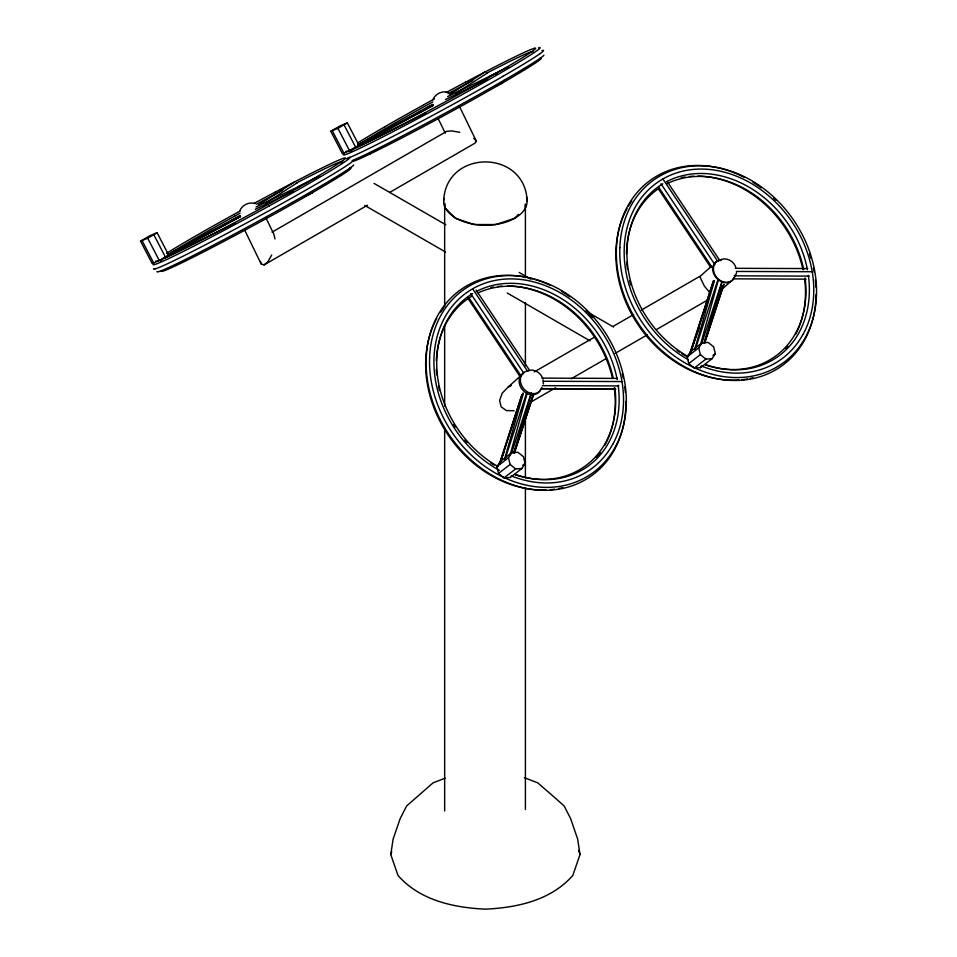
<?xml version="1.0" encoding="UTF-8"?>
<svg xmlns="http://www.w3.org/2000/svg" width="957" height="957" viewBox="0 0 957 957"><rect width="100%" height="100%" fill="white"/><g stroke="black" fill="none" stroke-linecap="round" stroke-linejoin="round"><path stroke-width="1.44" d="M444.658 203.315L444.658 207.49L455.472 218.304L474.217 224.548L495.846 224.548L514.591 218.304L518.515 214.368M525.405 207.49L525.405 204.702M443.653 201.126C445.507 148.873 525.273 148.873 527.14 201.126M524.376 777.694L537.702 782.838L553.744 796.702L564.163 805.985L570.623 818.618L577.645 839.002L580.026 854.517L572.812 875.428C550.933 900.393 517.187 907.667 485.39 909.15C453.594 907.667 419.848 900.393 397.968 875.428L390.767 854.517L393.148 839.002L400.17 818.618L406.629 805.985L433.078 782.838L445.077 778.208M510.177 454.647L527.187 393.148M700.416 344.819L718.205 280.461M504.638 458.834L523.383 393.303M694.866 349.006L714.436 280.628M513.825 452.948L531.458 393.231M704.065 343.12L722.116 281.98M500.009 463.344L521.828 395.157M690.236 353.516L713.42 281.071M499.339 463.906L521.792 395.026M500.487 462.028L522.929 393.136M505.093 459.001L526.625 392.932M511.457 453.558L531.159 393.112M514.22 452.278L515.596 448.067M516.505 445.256L532.547 396.054M514.447 453.199L533.683 394.164M689.112 355.49L713.396 280.987M690.715 352.188L714.078 280.497M695.32 349.173L717.774 280.281M701.684 343.73L721.841 281.872M704.914 341.051L722.774 286.215M704.675 343.372L723.923 284.337M514.399 452.147L533.145 395.624M704.639 342.319L723.851 284.385M390.767 854.517L391.724 851.73M735.287 276.274L736.543 272.721M499.614 464.025L504.1 451.525M689.853 354.198L699.304 327.796M720.908 290.258L722.439 286.095M271.692 254.993L267.96 261.668L264.084 264.922L261.117 263.893L244.908 230.577M239.836 210.815C242.145 204.906 249.227 201.568 255.244 203.626M432.971 99.672C435.291 93.762 442.361 90.425 448.378 92.482M496.898 466.693L500.128 461.657L511.72 452.673L517.916 452.278L523.455 456.752L525.082 463.475L521.852 468.511L510.26 477.495L504.064 477.89L498.537 473.416L496.898 466.693L508.49 457.709L511.72 452.673M687.138 356.865L690.356 351.829L701.959 342.845L708.144 342.439L713.683 346.913L715.31 353.647L712.092 358.684L700.488 367.667L694.292 368.062L688.765 363.588L687.138 356.865L698.73 347.881L701.959 342.845M700.488 367.667L701.78 365.646M495.822 74.67L497.365 72.636L447.625 96.525M459.324 106.155L476.43 141.313L474.887 143.227L389.535 192.501M711.577 266.082L700.835 275.748L641.405 310.068M720.968 290.21L730.646 281.502M498.537 473.416L510.129 464.444L508.49 457.709M504.064 477.89L515.656 468.918L521.852 468.511M522.761 465.269L525.082 463.475M688.765 363.588L700.357 354.616L698.73 347.881M694.292 368.062L705.895 359.09L712.092 358.684M712.989 355.442L715.31 353.647M140.535 241.104L149.95 235.661L157.115 232.73L168.719 255.1L159.293 260.543L147.701 238.173L140.535 241.104L152.127 263.474L158.18 261.058M147.701 238.173L157.115 232.73M330.763 131.276L340.19 125.834L347.355 122.903L358.947 145.273L349.52 150.716L342.355 153.634L330.763 131.276L337.929 128.346L347.355 122.903M258.366 205.085L294.696 181.842M265.651 203.004L297.46 182.655M296.826 188.086L299.326 186.495M449.85 94.456L484.936 72.002M455.879 93.176L487.699 72.816M485.809 79.06L488.309 77.457M272.063 232.156L446.811 131.265L452.111 130.953L459.755 132.329M264.084 264.922L367.548 205.193M510.918 385.396L508.334 386.891L502.234 393.16L499.602 400.469L501.145 406.857L506.456 410.601L514.1 410.709M534.173 371.974L594.895 336.912M612.982 326.469L633.654 314.542M531.075 401.928L555.622 387.752M571.126 378.805L606.008 358.672M615.052 353.444L647.351 334.794M656.394 329.579L708.072 299.744M412.18 116.24L431.667 105.222M212.861 231.211L215.457 229.74M223.244 225.338L225.852 223.866M228.448 222.395L240.135 215.792M358.026 144.722L432.851 104.289M352.032 149.352L433.413 105.378M167.798 254.55L239.992 215.54M164.425 257.768L240.554 216.629M358.097 144.854L433.354 105.258M167.87 254.682L240.482 216.485M352.128 149.543L425.674 113.046M164.568 258.043L235.446 222.885M445.46 99.504L487.017 79.551M495.905 86.082L502.473 82.924M256.045 206.999L307.137 182.476M255.22 209.332L292.758 191.316M303.034 197.178L312.245 192.752M510.978 385.707L508.334 386.891L523.335 373.374A12.285 9.965 48 0 0 523.563 390.97A12.285 9.965 48 0 0 540.466 389.774M720.322 259.861C726.327 256.978 733.971 261.153 735.777 267.338M735.323 268.295L807.708 268.57M736.364 271.441L812.194 271.728M734.079 275.831L809.203 276.106M733.062 278.834L806.093 279.169M542.129 378.111L617.48 378.398M543.157 381.257L621.954 381.556M542.38 385.659L618.964 385.946M541.351 388.662L615.172 388.937M541.423 388.721L615.853 388.997M530.74 370C535.944 370.084 541.172 373.386 542.655 378.529M374.043 183.385L445.783 224.751M364.761 205.432L445.567 252.038M519.125 272.446L530.764 279.181M585.684 310.917L613.557 327.031M507.246 293.009L590.038 340.859M700.357 354.616L705.895 359.09M510.129 464.444L515.656 468.918M710.082 292.938L704.34 286.083L700.081 277.207M473.799 138.31L476.43 141.313M667.161 181.507L720.023 260.818M662.878 178.971L717.894 261.536M661 183.804L714.843 264.599M658.643 187.165L712.319 267.697M658.488 189.031L710.919 267.721M476.108 290.091L529.783 370.646M472.638 288.811L527.666 371.376M470.772 293.632L523.79 373.182M468.416 296.993L521.254 376.28M467.435 297.627L519.866 376.316M344.125 125.02L355.717 147.378M337.929 128.346L349.52 150.716M332.39 130.93L343.994 153.299M153.898 234.848L165.489 257.218M142.162 240.757L153.754 263.127M438.139 118.524L445.268 133.179M266.094 218.208L273.75 233.939L275.03 238.975M578.578 850.342L580.026 854.517M260.471 261.369L261.117 263.893M543.157 379.845L543.42 383.913M525.405 203.961L525.405 277.697M525.405 302.544L525.405 365.825M525.405 417.563L525.405 477.854M525.405 487.771L525.405 809.478M444.658 203.961L444.658 307.03M444.658 325.488L444.658 406.163M444.658 428.569L444.658 810.974M630.866 285.102A101.717 82.972 55.7 0 1 629.706 280.784M627.493 269.336A101.717 82.972 55.7 0 1 626.739 262.242M626.488 253.82A101.717 82.972 55.7 0 1 626.56 251.057A102.71 83.785 55.7 0 1 636.62 213.076A101.717 82.972 55.7 0 1 659.194 188.206M627.002 208.614A112.615 91.86 55.7 0 0 615.961 250.267A111.562 91.011 55.7 0 0 635.065 320.033A111.562 91.011 55.7 0 0 668.799 357.368A112.615 91.86 55.7 0 0 710.309 377.405A111.562 91.011 55.7 0 0 739.079 379.977M662.818 183.816A103.404 84.348 55.7 0 0 637.242 210.755A104.409 85.173 55.7 0 0 627.014 249.37A103.404 84.348 55.7 0 0 644.719 314.052A103.404 84.348 55.7 0 0 675.989 348.659A104.409 85.173 55.7 0 0 688.31 356.734M628.486 205.994A111.562 91.011 55.7 0 1 631.752 200.946M666.873 183.78A101.717 82.972 55.7 0 1 719.831 178.959A102.71 83.785 55.7 0 1 757.693 197.226A101.717 82.972 55.7 0 1 788.448 231.271A101.717 82.972 55.7 0 1 803.713 269.491M666.455 181.758A103.404 84.348 55.7 0 1 721.829 176.076A104.409 85.173 55.7 0 1 760.325 194.654A103.404 84.348 55.7 0 1 791.595 229.261A103.404 84.348 55.7 0 1 807.433 269.754M681.085 177.763A103.404 84.348 55.7 0 1 685.2 177.021M689.399 176.495A103.404 84.348 55.7 0 1 693.658 176.196M697.916 176.136A103.404 84.348 55.7 0 1 717.953 178.72A104.409 85.173 55.7 0 1 756.437 197.298A103.404 84.348 55.7 0 1 787.707 231.905A103.404 84.348 55.7 0 1 802.995 269.659M744.367 177.38A114.314 93.248 55.7 0 0 720.238 168.312A113.261 92.386 55.7 0 0 656.933 176.016A113.261 92.386 55.7 0 0 627.625 206.293A114.314 93.248 55.7 0 0 616.416 248.569A113.261 92.386 55.7 0 0 635.807 319.411A113.261 92.386 55.7 0 0 670.044 357.296A114.314 93.248 55.7 0 0 712.187 377.644M752.956 182.225A114.314 93.248 55.7 0 1 761.234 187.811M773.639 198.159A113.261 92.386 55.7 0 1 775.78 200.216M805.136 278.044A101.717 82.972 55.7 0 1 805.866 294.9A102.71 83.785 55.7 0 1 795.805 332.892A101.717 82.972 55.7 0 1 769.476 360.083A101.717 82.972 55.7 0 1 714.006 367.332M808.354 275.365A103.404 84.348 55.7 0 1 809.287 293.943A104.409 85.173 55.7 0 1 799.071 332.558A103.404 84.348 55.7 0 1 772.299 360.203A103.404 84.348 55.7 0 1 714.484 367.237A104.409 85.173 55.7 0 1 705.177 364.461M804.67 279.444A103.404 84.348 55.7 0 1 805.411 296.586A104.409 85.173 55.7 0 1 795.829 333.993M809.55 254.143A113.261 92.386 55.7 0 1 810.89 258.342M813.426 268.247A113.261 92.386 55.7 0 1 814.263 272.494M815.328 279.803A113.261 92.386 55.7 0 1 815.95 287.196M816.082 294.505A113.261 92.386 55.7 0 1 816.01 297.376A114.314 93.248 55.7 0 1 804.813 339.663A113.261 92.386 55.7 0 1 775.505 369.94A113.261 92.386 55.7 0 1 712.187 377.632M803.055 334.4A108.512 88.523 55.7 0 0 813.689 294.266A107.483 87.673 55.7 0 0 795.291 227.036A107.483 87.673 55.7 0 0 762.777 191.077A108.512 88.523 55.7 0 0 722.774 171.758A107.483 87.673 55.7 0 0 662.687 179.079A107.483 87.673 55.7 0 0 634.862 207.813A108.512 88.523 55.7 0 0 624.239 247.947A107.483 87.685 55.7 0 0 642.637 315.176A107.483 87.685 55.7 0 0 675.14 351.135A108.512 88.523 55.7 0 0 688.358 359.772M802.911 334.483A107.483 87.673 55.7 0 1 715.142 370.443A108.512 88.523 55.7 0 1 701.349 366.005M787.707 346.374A103.404 84.348 55.7 0 1 785.805 348.635M752.992 377.764A111.562 91.011 55.7 0 1 750.288 378.398M747.537 378.924A111.562 91.011 55.7 0 1 741.926 379.726M712.606 367.01A102.71 83.785 55.7 0 1 705.596 365M685.619 355.956A102.71 83.785 55.7 0 1 681.91 353.695M679.482 352.104A102.71 83.785 55.7 0 1 677.089 350.441M526.541 197.094A41.737 24.092 0 0 1 486.575 225.206A41.737 24.092 0 0 1 443.916 198.446M357.87 142.832A107.483 3.828 -28.6 0 1 384.702 126.838M344.987 154.639A111.562 3.972 -28.6 0 0 416.427 119.398A112.615 4.007 -28.6 0 0 459.36 96.155A111.562 3.972 -28.6 0 0 500.14 73.187A111.562 3.972 -28.6 0 0 536.793 50.781A112.615 4.007 -28.6 0 0 538.528 47.85M346.35 158.73A113.261 4.031 -28.6 0 0 417.982 123.238A114.314 4.067 -28.6 0 0 461.561 99.636A113.261 4.031 -28.6 0 0 502.939 76.333M352.104 160.609A111.562 3.972 -28.6 0 0 420.314 126.515A112.615 4.007 -28.6 0 0 463.236 103.284A111.562 3.972 -28.6 0 0 504.004 80.316M370.072 153.945A107.483 3.828 -28.6 0 0 422.037 127.341A108.512 3.864 -28.6 0 0 463.391 104.947A107.483 3.828 -28.6 0 0 502.664 82.816A107.483 3.828 -28.6 0 0 538.001 61.224A108.512 3.864 -28.6 0 0 539.688 58.401M370.036 153.957A107.483 3.828 -28.6 0 1 353.097 161.35M424.083 104.588A108.512 3.864 -28.6 0 1 434.442 98.894M446.177 92.518A108.512 3.864 -28.6 0 1 465.413 82.206M497.173 72.744A107.483 3.828 -28.6 0 1 457.901 94.863A108.512 3.864 -28.6 0 1 416.558 117.256A107.483 3.828 -28.6 0 1 364.593 143.849A107.483 3.828 -28.6 0 1 347.606 151.266A108.512 3.864 -28.6 0 1 346.183 151.086M497.162 72.744A107.483 3.828 -28.6 0 0 532.511 51.14A108.512 3.864 -28.6 0 0 534.197 48.328M465.317 82.338A107.483 3.828 -28.6 0 1 534.126 48.376M540.167 53.58A113.261 4.031 -28.6 0 1 502.927 76.333M503.98 80.328A111.562 3.972 -28.6 0 0 540.669 57.91A112.615 4.007 -28.6 0 0 543.899 55.171M541.925 50.613A114.314 4.067 -28.6 0 1 540.191 53.568M532.858 51.917A104.409 3.72 -28.6 0 0 531.47 51.75A103.404 3.684 -28.6 0 0 515.117 58.891A103.404 3.684 -28.6 0 0 486.623 73.211M472.818 80.412A103.404 3.684 -28.6 0 0 465.15 84.467A104.409 3.72 -28.6 0 0 448.032 93.642M489.171 76.536A101.717 3.625 -28.6 0 1 508.61 66.679M432.827 101.909A104.409 3.72 -28.6 0 0 425.363 106.012A103.404 3.684 -28.6 0 0 387.597 127.281A103.404 3.684 -28.6 0 0 357.942 145.117M384.654 126.838A107.483 3.828 -28.6 0 1 423.915 104.72M351.949 150.799A104.409 3.72 -28.6 0 1 350.573 150.62M344.891 154.687A112.615 4.007 -28.6 0 1 343.396 154.508M466.896 442.29A101.717 82.972 55.7 0 1 464.97 440.076M455.305 427.001A101.717 82.972 55.7 0 1 453.75 424.513M439.466 390.612A101.717 82.972 55.7 0 1 438.485 386.293M436.751 374.905A101.717 82.972 55.7 0 1 436.344 369.246M436.332 360.885A102.71 83.785 55.7 0 1 446.393 322.904A101.717 82.972 55.7 0 1 471.454 296.455M436.763 318.442A112.615 91.86 55.7 0 0 425.733 360.095A111.562 91.011 55.7 0 0 444.826 429.872A111.562 91.011 55.7 0 0 478.56 467.195A112.615 91.86 55.7 0 0 520.082 487.245A111.562 91.011 55.7 0 0 545.992 489.972M472.579 293.643A103.404 84.348 55.7 0 0 447.015 320.583A104.409 85.173 55.7 0 0 436.787 359.198A103.404 84.348 55.7 0 0 454.491 423.879A103.404 84.348 55.7 0 0 485.761 458.487A104.409 85.173 55.7 0 0 498.083 466.561M440.675 312.018A111.562 91.011 55.7 0 1 443.282 308.357M477.986 292.962A101.717 82.972 55.7 0 1 529.592 288.787A102.71 83.785 55.7 0 1 567.465 307.065A101.717 82.972 55.7 0 1 598.221 341.099A101.717 82.972 55.7 0 1 613.174 377.883M476.227 291.586A103.404 84.348 55.7 0 1 531.602 285.904A104.409 85.173 55.7 0 1 570.085 304.482A103.404 84.348 55.7 0 1 601.355 339.089A103.404 84.348 55.7 0 1 617.193 379.594M490.857 287.59A103.404 84.348 55.7 0 1 493.585 287.076M497.76 286.478A103.404 84.348 55.7 0 1 501.994 286.107M507.688 285.964A103.404 84.348 55.7 0 1 527.714 288.547A104.409 85.173 55.7 0 1 566.209 307.125A103.404 84.348 55.7 0 1 597.479 341.733A103.404 84.348 55.7 0 1 612.456 378.123M550.323 285.342A114.314 93.248 55.7 0 0 530.011 278.14A113.261 92.386 55.7 0 0 466.693 285.844A113.261 92.386 55.7 0 0 437.385 316.121A114.314 93.248 55.7 0 0 426.188 358.408A113.261 92.386 55.7 0 0 445.567 429.238A113.261 92.386 55.7 0 0 479.816 467.124A114.314 93.248 55.7 0 0 521.96 487.472A113.261 92.386 55.7 0 0 585.277 479.768A113.261 92.386 55.7 0 0 614.585 449.491A114.314 93.248 55.7 0 0 625.782 407.215A113.261 92.386 55.7 0 0 625.854 401.426M561.508 291.311A114.314 93.248 55.7 0 1 569.846 296.802M588.675 313.238A113.261 92.386 55.7 0 1 592.61 317.568M614.896 387.872A101.717 82.972 55.7 0 1 615.638 404.727A102.71 83.785 55.7 0 1 605.578 442.72A101.717 82.972 55.7 0 1 579.248 469.911A101.717 82.972 55.7 0 1 522.366 476.837A102.71 83.785 55.7 0 1 515.368 474.828M618.126 385.192A103.404 84.348 55.7 0 1 619.059 403.77A104.409 85.173 55.7 0 1 608.831 442.385A103.404 84.348 55.7 0 1 582.071 470.031A103.404 84.348 55.7 0 1 524.245 477.065A104.409 85.173 55.7 0 1 514.95 474.289M614.238 387.836A103.404 84.348 55.7 0 1 615.184 406.414A104.409 85.173 55.7 0 1 604.956 445.029M622.217 373.828A113.261 92.386 55.7 0 1 623.198 378.075M624.718 386.676A113.261 92.386 55.7 0 1 625.399 392.585M612.827 444.227A108.512 88.523 55.7 0 0 623.45 404.093A107.483 87.673 55.7 0 0 605.051 336.864A107.483 87.673 55.7 0 0 572.549 300.905A108.512 88.523 55.7 0 0 532.547 281.585A107.483 87.673 55.7 0 0 472.459 288.906A107.483 87.673 55.7 0 0 444.634 317.64A108.512 88.523 55.7 0 0 434 357.774A107.483 87.685 55.7 0 0 452.398 425.004A107.483 87.685 55.7 0 0 484.9 460.963A108.512 88.523 55.7 0 0 499.363 470.282M612.683 444.311A107.483 87.673 55.7 0 1 524.903 480.27A108.512 88.523 55.7 0 1 511.122 475.832M600.183 452.649A103.404 84.348 55.7 0 1 596.534 457.35M562.764 487.592A111.562 91.011 55.7 0 1 558.685 488.501M554.51 489.206A111.562 91.011 55.7 0 1 550.275 489.697M494.135 465.054A102.71 83.785 55.7 0 1 490.451 462.733M226.319 227.084A107.483 3.828 -28.6 0 1 174.353 253.689A107.483 3.828 -28.6 0 1 157.379 261.094A108.512 3.864 -28.6 0 1 155.955 260.914M166.53 253.342A107.483 3.828 -28.6 0 1 194.355 236.726A107.483 3.828 -28.6 0 1 233.687 214.547A108.512 3.864 -28.6 0 1 240.135 211.007M154.759 264.467A111.562 3.972 -28.6 0 0 226.199 229.225A112.615 4.019 -28.6 0 0 269.132 205.982M155.225 268.845A113.261 4.031 -28.6 0 0 227.754 233.065A114.314 4.067 -28.6 0 0 271.333 209.463A113.261 4.031 -28.6 0 0 312.724 186.16A113.261 4.031 -28.6 0 0 349.939 163.408A114.314 4.067 -28.6 0 0 353.217 160.62M158.635 271.597A111.562 3.972 -28.6 0 0 230.075 236.355A112.615 4.007 -28.6 0 0 273.008 213.112A111.562 3.972 -28.6 0 0 313.764 190.144A111.562 3.972 -28.6 0 0 350.429 167.738A112.615 4.007 -28.6 0 0 353.671 164.999M226.307 227.096A108.512 3.864 -28.6 0 0 267.685 204.69A107.483 3.828 -28.6 0 0 306.958 182.56A107.483 3.828 -28.6 0 0 342.295 160.967A108.512 3.864 -28.6 0 0 343.958 158.156A107.483 3.828 -28.6 0 0 326.971 165.573A107.483 3.828 -28.6 0 0 275.078 192.166M269.264 205.899A111.562 3.972 -28.6 0 0 346.554 160.609A112.615 4.007 -28.6 0 0 348.3 157.678M312.449 192.644A107.483 3.828 -28.6 0 1 273.164 214.775A108.512 3.864 -28.6 0 1 231.797 237.169A107.483 3.828 -28.6 0 1 179.844 263.761A107.483 3.828 -28.6 0 1 162.869 271.178A108.512 3.864 -28.6 0 1 161.434 270.998M312.437 192.644A107.483 3.828 -28.6 0 0 347.774 171.052A108.512 3.864 -28.6 0 0 349.449 168.229M341.111 163.18A104.409 3.72 -28.6 0 0 341.242 161.577A103.404 3.684 -28.6 0 0 324.878 168.719A103.404 3.684 -28.6 0 0 296.395 183.038M274.922 194.295A103.404 3.684 -28.6 0 1 282.59 190.24M298.931 186.364A101.717 3.625 -28.6 0 1 319.674 175.873M235.135 215.839A104.409 3.72 -28.6 0 1 240.087 213.112M256.476 204.188A104.409 3.72 -28.6 0 1 274.91 194.307M254.49 203.183A108.512 3.864 -28.6 0 1 275.03 192.166M170.585 253.115A103.404 3.684 -28.6 0 1 234.979 215.935M161.721 260.627A104.409 3.72 -28.6 0 1 160.345 260.448M154.663 264.515A112.615 4.007 -28.6 0 1 153.168 264.335M155.13 268.893A114.314 4.067 -28.6 0 1 153.622 268.702M158.527 271.656A112.615 4.007 -28.6 0 1 157.056 271.453M541.865 387.298A12.262 9.965 50.5 0 1 530.357 393.171A12.262 9.965 50.5 0 1 520.369 380.97A12.262 9.965 50.5 0 1 528.42 370.873M735.263 274.743A12.262 9.965 50.5 0 1 724.425 282.207A12.262 9.965 50.5 0 1 713.539 270.269A12.262 9.965 50.5 0 1 721.53 259.682M734.067 277.638A12.285 9.953 48 0 1 715.561 277.028A12.285 9.953 48 0 1 720.812 260.089M619.849 247.612A111.562 91.011 55.7 0 0 638.941 317.389A111.562 91.011 55.7 0 0 672.675 354.712A112.615 91.86 55.7 0 0 714.185 374.761A111.562 91.011 55.7 0 0 776.558 367.177A111.562 91.011 55.7 0 0 805.435 337.343A112.615 91.86 55.7 0 0 816.465 295.689A111.562 91.011 55.7 0 0 797.372 225.924A111.562 90.999 55.7 0 0 763.638 188.589A112.615 91.86 55.7 0 0 722.116 168.552A111.562 91.011 55.7 0 0 659.756 176.136A111.562 91.011 55.7 0 0 630.878 205.958A112.615 91.86 55.7 0 0 619.849 247.612M429.621 357.44A111.562 91.011 55.7 0 0 448.713 427.217A111.562 91.011 55.7 0 0 482.436 464.552A112.615 91.86 55.7 0 0 523.957 484.589A111.562 91.011 55.7 0 0 586.33 477.005A111.562 91.011 55.7 0 0 615.195 447.17A112.615 91.86 55.7 0 0 626.237 405.529A111.562 91.011 55.7 0 0 607.145 335.751A111.562 91.011 55.7 0 0 573.41 298.428A112.615 91.86 55.7 0 0 531.889 278.379A111.562 91.011 55.7 0 0 469.516 285.964A111.562 91.011 55.7 0 0 440.651 315.786A112.615 91.872 55.7 0 0 429.609 357.44"/></g></svg>
